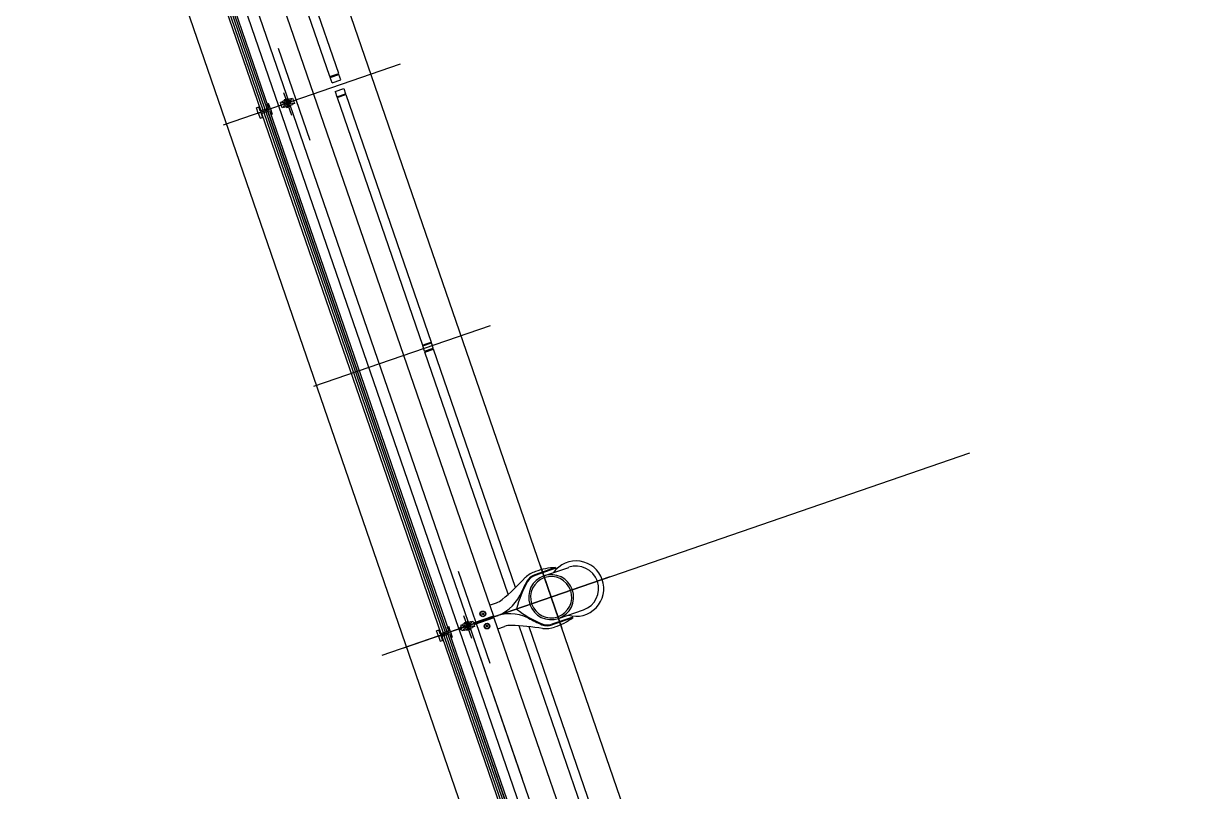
# Model space of a CAD drawing. Extents: x 809487 to 809680, y 818779 to 819225.
# Drawn here: x 809494.48 to 809500.81, y 819181.9 to 819186.07 of the extents above; entities that cross this region are included whole.
import ezdxf

# ---------------------------------------------------------------- set-up
doc = ezdxf.new("R2010")
doc.units = 0
for name, color, linetype in [('F-RC', 7, 'Continuous'), ('MAJ214__', 7, 'Continuous'), ('MAJ270__', 7, 'Continuous'), ('MAJ292__', 7, 'Continuous')]:
    doc.layers.add(name, color=color, linetype=linetype)

msp = doc.modelspace()

# ---------------------------------------------------------------- linework, layer by layer
at = {"layer": 'F-RC'}
for p, q in [((809496.1911, 819185.7953), (809495.7288, 819187.1379)), ((809496.1438, 819185.779), (809495.6815, 819187.1217)), ((809496.1438, 819185.779), (809496.1911, 819185.7953)), ((809496.1455, 819185.7743), (809496.1927, 819185.7906)), ((809496.1552, 819185.7459), (809496.1455, 819185.7743)), ((809496.1474, 819185.775), (809496.1457, 819185.7797)), ((809496.1552, 819185.7459), (809496.2025, 819185.7622)), ((809496.1908, 819185.7899), (809496.1892, 819185.7947)), ((809496.2025, 819185.7622), (809496.1927, 819185.7906)), ((809496.1715, 819185.6987), (809496.2188, 819185.7149)), ((809496.1715, 819185.6987), (809496.1813, 819185.6703)), ((809496.1813, 819185.6703), (809496.2286, 819185.6866)), ((809496.1829, 819185.6656), (809496.2302, 819185.6818)), ((809496.2188, 819185.7149), (809496.2286, 819185.6866)), ((809496.2267, 819185.6859), (809496.2283, 819185.6812)), ((809496.2302, 819185.6818), (809496.6925, 819184.3392)), ((809496.1829, 819185.6656), (809496.6452, 819184.3229)), ((809496.1832, 819185.6709), (809496.1848, 819185.6662)), ((809496.6452, 819184.3229), (809496.6649, 819184.3297)), ((809496.6468, 819184.3182), (809496.6941, 819184.3345)), ((809496.6566, 819184.2898), (809496.6468, 819184.3182)), ((809496.6487, 819184.3189), (809496.6471, 819184.3236)), ((809496.6566, 819184.2898), (809496.7039, 819184.3061)), ((809496.6582, 819184.2851), (809496.7055, 819184.3014)), ((809496.6601, 819184.2858), (809496.6585, 819184.2905)), ((809496.6649, 819184.3297), (809496.6925, 819184.3392)), ((809496.6922, 819184.3338), (809496.6906, 819184.3386)), ((809496.7039, 819184.3061), (809496.6941, 819184.3345)), ((809496.7036, 819184.3007), (809496.702, 819184.3055)), ((809497.1506, 819183.0086), (809496.7055, 819184.3014)), ((809497.1106, 819182.9712), (809496.6582, 819184.2851)), ((809497.6219, 819181.4864), (809497.1695, 819182.8003)), ((809497.6692, 819181.5027), (809497.2241, 819182.7954))]:
    msp.add_line(p, q, dxfattribs=at)
at = {"layer": 'MAJ214__'}
for p, q in [((809494.8083, 819188.4206), (809495.7801, 819185.5983)), ((809494.8196, 819188.4245), (809495.7914, 819185.6022)), ((809494.8291, 819188.4278), (809495.8009, 819185.6054)), ((809494.8298, 819188.428), (809495.8016, 819185.6057)), ((809494.8905, 819188.4516), (809496.8406, 819182.7879)), ((809495.8853, 819185.6424), (809495.8749, 819185.6388)), ((809495.8853, 819185.6424), (809495.8749, 819185.6388)), ((809495.8846, 819185.6105), (809495.8749, 819185.6388)), ((809495.8846, 819185.6105), (809495.8749, 819185.6388)), ((809495.8926, 819185.6198), (809495.9002, 819185.6224)), ((809495.8926, 819185.6198), (809495.9002, 819185.6224)), ((809495.9253, 819185.6496), (809495.8945, 819185.639)), ((809495.9253, 819185.6496), (809495.8945, 819185.639)), ((809495.8954, 819185.6514), (809495.9171, 819185.6589)), ((809495.8954, 819185.6514), (809495.9171, 819185.6589)), ((809495.896, 819185.6527), (809495.8954, 819185.6514)), ((809495.896, 819185.6527), (809495.8954, 819185.6514)), ((809495.8963, 819185.6486), (809495.8954, 819185.6514)), ((809495.8963, 819185.6486), (809495.8954, 819185.6514)), ((809495.9158, 819185.6595), (809495.896, 819185.6527)), ((809495.9158, 819185.6595), (809495.896, 819185.6527)), ((809495.8961, 819185.6131), (809495.9401, 819185.6282)), ((809495.8961, 819185.6131), (809495.9401, 819185.6282)), ((809495.8963, 819185.6486), (809495.9181, 819185.6561)), ((809495.8963, 819185.6486), (809495.9181, 819185.6561)), ((809495.8982, 819185.6492), (809495.8986, 819185.6483)), ((809495.8982, 819185.6492), (809495.8986, 819185.6483)), ((809495.931, 819185.633), (809495.9002, 819185.6224)), ((809495.931, 819185.633), (809495.9002, 819185.6224)), ((809495.9293, 819185.6235), (809495.9076, 819185.616)), ((809495.9293, 819185.6235), (809495.9076, 819185.616)), ((809495.9303, 819185.6206), (809495.9085, 819185.6131)), ((809495.9303, 819185.6206), (809495.9085, 819185.6131)), ((809495.9091, 819185.6176), (809495.9093, 819185.6171)), ((809495.9091, 819185.6176), (809495.9093, 819185.6171)), ((809495.9099, 819185.6168), (809495.9093, 819185.6171)), ((809495.9099, 819185.6168), (809495.9093, 819185.6171)), ((809495.9098, 819185.6125), (809495.9297, 819185.6194)), ((809495.9098, 819185.6125), (809495.9297, 819185.6194)), ((809495.9158, 819185.6595), (809495.9171, 819185.6589)), ((809495.9158, 819185.6595), (809495.9171, 819185.6589)), ((809495.9162, 819185.6554), (809495.9165, 819185.6545)), ((809495.9162, 819185.6554), (809495.9165, 819185.6545)), ((809495.9181, 819185.6561), (809495.9171, 819185.6589)), ((809495.9181, 819185.6561), (809495.9171, 819185.6589)), ((809495.9254, 819185.6496), (809495.933, 819185.6522)), ((809495.9254, 819185.6496), (809495.933, 819185.6522)), ((809495.927, 819185.6227), (809495.9273, 819185.6233)), ((809495.927, 819185.6227), (809495.9273, 819185.6233)), ((809495.9271, 819185.6238), (809495.9273, 819185.6233)), ((809495.9271, 819185.6238), (809495.9273, 819185.6233)), ((809495.9303, 819185.6206), (809495.9293, 819185.6235)), ((809495.9303, 819185.6206), (809495.9293, 819185.6235)), ((809495.9297, 819185.6194), (809495.9303, 819185.6206)), ((809495.9297, 819185.6194), (809495.9303, 819185.6206)), ((809495.9306, 819185.658), (809495.941, 819185.6616)), ((809495.9306, 819185.658), (809495.941, 819185.6616)), ((809495.9387, 819185.6357), (809495.9311, 819185.6331)), ((809495.9387, 819185.6357), (809495.9311, 819185.6331)), ((809495.9508, 819185.6332), (809495.9404, 819185.6297)), ((809495.9508, 819185.6332), (809495.9404, 819185.6297)), ((809495.941, 819185.6616), (809495.9508, 819185.6332)), ((809495.941, 819185.6616), (809495.9508, 819185.6332)), ((809495.785, 819185.5841), (809496.7568, 819182.7617)), ((809495.7963, 819185.588), (809496.7681, 819182.7656)), ((809495.8058, 819185.5912), (809496.7776, 819182.7689)), ((809495.8065, 819185.5915), (809496.7783, 819182.7691)), ((809495.895, 819185.614), (809495.8846, 819185.6105)), ((809495.895, 819185.614), (809495.8846, 819185.6105)), ((809495.9085, 819185.6131), (809495.9076, 819185.616)), ((809495.9085, 819185.6131), (809495.9076, 819185.616)), ((809495.9098, 819185.6125), (809495.9085, 819185.6131)), ((809495.9098, 819185.6125), (809495.9085, 819185.6131)), ((809497.0297, 819182.853), (809496.921, 819182.8156)), ((809497.0297, 819182.853), (809496.921, 819182.8156)), ((809497.033, 819182.8436), (809496.9242, 819182.8061)), ((809496.8406, 819182.7879), (809496.8548, 819182.7928)), ((809496.8406, 819182.7879), (809496.8548, 819182.7928)), ((809496.8439, 819182.7785), (809496.8581, 819182.7834)), ((809496.8439, 819182.7785), (809498.794, 819177.1148)), ((809496.862, 819182.8058), (809496.8516, 819182.8023)), ((809496.862, 819182.8058), (809496.8516, 819182.8023)), ((809496.8516, 819182.8023), (809496.8548, 819182.7928)), ((809496.8516, 819182.8023), (809496.8548, 819182.7928)), ((809496.8613, 819182.7739), (809496.8581, 819182.7834)), ((809496.8717, 819182.7775), (809496.8613, 819182.7739)), ((809496.8693, 819182.7833), (809496.8769, 819182.7859)), ((809496.902, 819182.813), (809496.8712, 819182.8024)), ((809496.902, 819182.813), (809496.8712, 819182.8024)), ((809496.8721, 819182.8149), (809496.8938, 819182.8224)), ((809496.8721, 819182.8149), (809496.8938, 819182.8224)), ((809496.8727, 819182.8161), (809496.8721, 819182.8149)), ((809496.8727, 819182.8161), (809496.8721, 819182.8149)), ((809496.873, 819182.812), (809496.8721, 819182.8149)), ((809496.873, 819182.812), (809496.8721, 819182.8149)), ((809496.8925, 819182.823), (809496.8727, 819182.8161)), ((809496.8925, 819182.823), (809496.8727, 819182.8161)), ((809496.8728, 819182.7765), (809496.9168, 819182.7917)), ((809496.873, 819182.812), (809496.8948, 819182.8195)), ((809496.873, 819182.812), (809496.8948, 819182.8195)), ((809496.8749, 819182.8127), (809496.8753, 819182.8117)), ((809496.8749, 819182.8127), (809496.8753, 819182.8117)), ((809496.9077, 819182.7965), (809496.8769, 819182.7859)), ((809496.906, 819182.7869), (809496.8843, 819182.7794)), ((809496.8852, 819182.7766), (809496.8843, 819182.7794)), ((809496.907, 819182.7841), (809496.8852, 819182.7766)), ((809496.8865, 819182.776), (809496.8852, 819182.7766)), ((809496.8858, 819182.781), (809496.886, 819182.7805)), ((809496.8866, 819182.7802), (809496.886, 819182.7805)), ((809496.8865, 819182.776), (809496.9064, 819182.7828)), ((809496.8925, 819182.823), (809496.8938, 819182.8224)), ((809496.8925, 819182.823), (809496.8938, 819182.8224)), ((809496.8929, 819182.8189), (809496.8932, 819182.8179)), ((809496.8929, 819182.8189), (809496.8932, 819182.8179)), ((809496.8948, 819182.8195), (809496.8938, 819182.8224)), ((809496.8948, 819182.8195), (809496.8938, 819182.8224)), ((809496.9021, 819182.8131), (809496.9097, 819182.8157)), ((809496.9021, 819182.8131), (809496.9097, 819182.8157)), ((809496.9037, 819182.7861), (809496.904, 819182.7867)), ((809496.9038, 819182.7872), (809496.904, 819182.7867)), ((809496.907, 819182.7841), (809496.906, 819182.7869)), ((809496.9064, 819182.7828), (809496.907, 819182.7841)), ((809496.9073, 819182.8215), (809496.9177, 819182.825)), ((809496.9073, 819182.8215), (809496.9177, 819182.825)), ((809496.9154, 819182.7991), (809496.9078, 819182.7965)), ((809496.9275, 819182.7967), (809496.9171, 819182.7931)), ((809496.9177, 819182.825), (809496.921, 819182.8156)), ((809496.9177, 819182.825), (809496.921, 819182.8156)), ((809496.9242, 819182.8061), (809496.9275, 819182.7967)), ((809496.7617, 819182.7475), (809497.7335, 819179.9251)), ((809496.773, 819182.7514), (809497.7448, 819179.9291)), ((809496.7825, 819182.7547), (809497.7543, 819179.9323)), ((809496.7832, 819182.7549), (809497.755, 819179.9326))]:
    msp.add_line(p, q, dxfattribs=at)
for points in [[(809495.9295, 819185.659), (809495.8855, 819185.6438)], [(809495.9295, 819185.659), (809495.8855, 819185.6438)], [(809497.3676, 819183.1165), (809497.2548, 819183.0776)], [(809497.3676, 819183.1165), (809497.2548, 819183.0776)], [(809497.4614, 819182.844), (809497.3486, 819182.8051)], [(809496.9062, 819182.8224), (809496.8622, 819182.8073)], [(809496.9062, 819182.8224), (809496.8622, 819182.8073)]]:
    msp.add_lwpolyline(points, dxfattribs=at)
for centre, radius in [((809495.9128, 819185.636), 0.006), ((809495.9128, 819185.636), 0.006), ((809496.9727, 819182.8651), 0.0155), ((809496.9727, 819182.8651), 0.0155), ((809496.9727, 819182.8651), 0.0135), ((809496.9727, 819182.8651), 0.0135), ((809496.9727, 819182.8651), 0.0042), ((809496.9727, 819182.8651), 0.0042), ((809496.9955, 819182.7989), 0.0155), ((809496.9955, 819182.7989), 0.0135), ((809496.9955, 819182.7989), 0.0042)]:
    msp.add_circle(centre, radius, dxfattribs=at)
for centre, radius, start, end in [((809495.9128, 819185.636), 0.0095, 145.18264, 252.81736), ((809495.9128, 819185.636), 0.0095, 145.18264, 252.81736), ((809495.9128, 819185.636), 0.0109, 101.1265, 116.87349), ((809495.9128, 819185.636), 0.0109, 101.1265, 116.87349), ((809495.9128, 819185.636), 0.0109, 281.1265, 296.87349), ((809495.9128, 819185.636), 0.0109, 281.1265, 296.87349), ((809495.9128, 819185.636), 0.0095, 326.69488, 71.30512), ((809495.9128, 819185.636), 0.0095, 326.69488, 71.30512), ((809497.7029, 819182.7585), 0.567, 149.96236, 158.10407), ((809497.7029, 819182.7585), 0.567, 149.96236, 158.10407), ((809497.2806, 819183.0027), 0.0792, 109, 149.96236), ((809497.2806, 819183.0027), 0.0792, 109, 149.96236), ((809496.9689, 819183.0704), 0.2307, 285.67731, 333.23123), ((809496.9689, 819183.0704), 0.2307, 285.67731, 333.23123), ((809497.1582, 819182.9775), 0.02, 326.67541, 338.10407), ((809497.1582, 819182.9775), 0.02, 326.67541, 338.10407), ((809497.1189, 819182.6349), 0.2307, 64.76877, 112.32268), ((809497.1189, 819182.6349), 0.2307, 105.67731, 112.32268), ((809496.9689, 819183.0704), 0.2307, 285.67731, 292.32268), ((809497.1189, 819182.6349), 0.2307, 105.67731, 112.32268), ((809497.2108, 819182.8246), 0.02, 59.89592, 71.32459), ((809497.5053, 819183.3325), 0.567, 239.89592, 248.03764), ((809496.8895, 819182.7995), 0.0095, 145.18264, 198.99991), ((809496.8895, 819182.7995), 0.0095, 145.18264, 198.99991), ((809496.8895, 819182.7995), 0.0095, 198.99991, 252.81736), ((809496.8895, 819182.7995), 0.006, 19.00013, 198.99986), ((809496.8895, 819182.7995), 0.006, 19.00013, 198.99986), ((809496.8895, 819182.7995), 0.006, 198.99986, 19.00013), ((809496.8895, 819182.7995), 0.0109, 101.1265, 116.87349), ((809496.8895, 819182.7995), 0.0109, 101.1265, 116.87349), ((809496.8895, 819182.7995), 0.0109, 281.1265, 296.87349), ((809496.8895, 819182.7995), 0.0095, 19.00008, 71.30512), ((809496.8895, 819182.7995), 0.0095, 19.00008, 71.30512), ((809496.8895, 819182.7995), 0.0095, 326.69488, 19.00008), ((809497.3228, 819182.8801), 0.0792, 248.03764, 289)]:
    msp.add_arc(centre, radius, start, end, dxfattribs=at)
for points, degree in [([(809495.8853, 819185.6431), (809495.8853, 819185.6432), (809495.8853, 819185.6432), (809495.8853, 819185.6433), (809495.8853, 819185.6434), (809495.8853, 819185.6434), (809495.8853, 819185.6435), (809495.8853, 819185.6435), (809495.8853, 819185.6436), (809495.8854, 819185.6436), (809495.8854, 819185.6437), (809495.8854, 819185.6437), (809495.8854, 819185.6437), (809495.8855, 819185.6438), (809495.8855, 819185.6438), (809495.8855, 819185.6438)], 3), ([(809495.8853, 819185.6431), (809495.8853, 819185.6432), (809495.8853, 819185.6432), (809495.8853, 819185.6433), (809495.8853, 819185.6434), (809495.8853, 819185.6434), (809495.8853, 819185.6435), (809495.8853, 819185.6435), (809495.8853, 819185.6436), (809495.8854, 819185.6436), (809495.8854, 819185.6437), (809495.8854, 819185.6437), (809495.8854, 819185.6437), (809495.8855, 819185.6438), (809495.8855, 819185.6438), (809495.8855, 819185.6438)], 3), ([(809495.8861, 819185.6369), (809495.886, 819185.6373), (809495.8859, 819185.6376), (809495.8857, 819185.6385), (809495.8856, 819185.639), (809495.8854, 819185.6401), (809495.8854, 819185.6407), (809495.8853, 819185.6419), (809495.8853, 819185.6425), (809495.8853, 819185.6431)], 3), ([(809495.8861, 819185.6369), (809495.886, 819185.6373), (809495.8859, 819185.6376), (809495.8857, 819185.6385), (809495.8856, 819185.639), (809495.8854, 819185.6401), (809495.8854, 819185.6407), (809495.8853, 819185.6419), (809495.8853, 819185.6425), (809495.8853, 819185.6431)], 3), ([(809495.8861, 819185.6369), (809495.8861, 819185.6369), (809495.8861, 819185.6369), (809495.8861, 819185.6368), (809495.8861, 819185.6368), (809495.8861, 819185.6368), (809495.8861, 819185.6368), (809495.8862, 819185.6367)], 3), ([(809495.8861, 819185.6369), (809495.8861, 819185.6369), (809495.8861, 819185.6369), (809495.8861, 819185.6368), (809495.8861, 819185.6368), (809495.8861, 819185.6368), (809495.8861, 819185.6368), (809495.8862, 819185.6367)], 3), ([(809495.8869, 819185.6364), (809495.8869, 819185.6364), (809495.8869, 819185.6364), (809495.8869, 819185.6363), (809495.8868, 819185.6363), (809495.8868, 819185.6363), (809495.8867, 819185.6363), (809495.8866, 819185.6363), (809495.8865, 819185.6364), (809495.8864, 819185.6364), (809495.8863, 819185.6365), (809495.8862, 819185.6366), (809495.8862, 819185.6367), (809495.8862, 819185.6367)], 3), ([(809495.8869, 819185.6364), (809495.8869, 819185.6364), (809495.8869, 819185.6364), (809495.8869, 819185.6363), (809495.8868, 819185.6363), (809495.8868, 819185.6363), (809495.8867, 819185.6363), (809495.8866, 819185.6363), (809495.8865, 819185.6364), (809495.8864, 819185.6364), (809495.8863, 819185.6365), (809495.8862, 819185.6366), (809495.8862, 819185.6367), (809495.8862, 819185.6367)], 3), ([(809495.8869, 819185.6364), (809495.8876, 819185.6366), (809495.8882, 819185.6368), (809495.8898, 819185.6374), (809495.8907, 819185.6377), (809495.8923, 819185.6382), (809495.8929, 819185.6384), (809495.8938, 819185.6387), (809495.8942, 819185.6389), (809495.8945, 819185.639)], 3), ([(809495.8869, 819185.6364), (809495.8878, 819185.6367), (809495.8887, 819185.637), (809495.8895, 819185.6373), (809495.8908, 819185.6377), (809495.8921, 819185.6381), (809495.8934, 819185.6386), (809495.8938, 819185.6387), (809495.8941, 819185.6388), (809495.8945, 819185.639)], 3), ([(809495.8869, 819185.6364), (809495.8876, 819185.6366), (809495.8882, 819185.6368), (809495.8898, 819185.6374), (809495.8907, 819185.6377), (809495.8923, 819185.6382), (809495.8929, 819185.6384), (809495.8938, 819185.6387), (809495.8942, 819185.6389), (809495.8945, 819185.639)], 3), ([(809495.8869, 819185.6364), (809495.8878, 819185.6367), (809495.8887, 819185.637), (809495.8895, 819185.6373), (809495.8908, 819185.6377), (809495.8921, 819185.6381), (809495.8934, 819185.6386), (809495.8938, 819185.6387), (809495.8941, 819185.6388), (809495.8945, 819185.639)], 3), ([(809495.8922, 819185.6191), (809495.8922, 819185.6191), (809495.8922, 819185.6191), (809495.8922, 819185.6192), (809495.8922, 819185.6193), (809495.8922, 819185.6195), (809495.8923, 819185.6195), (809495.8923, 819185.6196), (809495.8924, 819185.6197), (809495.8925, 819185.6198), (809495.8926, 819185.6198), (809495.8926, 819185.6198), (809495.8926, 819185.6198), (809495.8926, 819185.6198)], 3), ([(809495.8922, 819185.6191), (809495.8922, 819185.6191), (809495.8922, 819185.6191), (809495.8922, 819185.6192), (809495.8922, 819185.6193), (809495.8922, 819185.6195), (809495.8923, 819185.6195), (809495.8923, 819185.6196), (809495.8924, 819185.6197), (809495.8925, 819185.6198), (809495.8926, 819185.6198), (809495.8926, 819185.6198), (809495.8926, 819185.6198), (809495.8926, 819185.6198)], 3), ([(809495.8922, 819185.6191), (809495.8922, 819185.619), (809495.8923, 819185.619), (809495.8923, 819185.619), (809495.8923, 819185.619), (809495.8923, 819185.6189), (809495.8923, 819185.6189), (809495.8923, 819185.6189)], 3), ([(809495.8922, 819185.6191), (809495.8922, 819185.619), (809495.8923, 819185.619), (809495.8923, 819185.619), (809495.8923, 819185.619), (809495.8923, 819185.6189), (809495.8923, 819185.6189), (809495.8923, 819185.6189)], 3), ([(809495.8954, 819185.6135), (809495.8951, 819185.614), (809495.8947, 819185.6145), (809495.8941, 819185.6155), (809495.8938, 819185.6159), (809495.8932, 819185.6169), (809495.8929, 819185.6174), (809495.8926, 819185.6182), (809495.8924, 819185.6185), (809495.8923, 819185.6189)], 3), ([(809495.8954, 819185.6135), (809495.8951, 819185.614), (809495.8947, 819185.6145), (809495.8941, 819185.6155), (809495.8938, 819185.6159), (809495.8932, 819185.6169), (809495.8929, 819185.6174), (809495.8926, 819185.6182), (809495.8924, 819185.6185), (809495.8923, 819185.6189)], 3), ([(809495.8945, 819185.639), (809495.8945, 819185.639), (809495.8945, 819185.6389), (809495.8946, 819185.6388), (809495.8946, 819185.6386), (809495.8948, 819185.638), (809495.8948, 819185.6376), (809495.895, 819185.6364), (809495.8951, 819185.6354), (809495.8956, 819185.6331), (809495.8959, 819185.6319), (809495.8966, 819185.6296), (809495.8971, 819185.6285), (809495.8981, 819185.6264), (809495.8986, 819185.6255), (809495.8994, 819185.6242), (809495.8996, 819185.6237), (809495.9, 819185.623), (809495.9001, 819185.6228), (809495.9002, 819185.6226), (809495.9002, 819185.6225), (809495.9002, 819185.6224)], 3), ([(809495.8945, 819185.639), (809495.8945, 819185.639), (809495.8945, 819185.6389), (809495.8946, 819185.6388), (809495.8946, 819185.6386), (809495.8948, 819185.638), (809495.8948, 819185.6376), (809495.895, 819185.6364), (809495.8951, 819185.6354), (809495.8956, 819185.6331), (809495.8959, 819185.6319), (809495.8966, 819185.6296), (809495.8971, 819185.6285), (809495.8981, 819185.6264), (809495.8986, 819185.6255), (809495.8994, 819185.6242), (809495.8996, 819185.6237), (809495.9, 819185.623), (809495.9001, 819185.6228), (809495.9002, 819185.6226), (809495.9002, 819185.6225), (809495.9002, 819185.6224)], 3), ([(809495.9057, 819185.6426), (809495.9057, 819185.6425), (809495.9057, 819185.6425), (809495.9057, 819185.6424), (809495.9056, 819185.6424), (809495.9055, 819185.6421), (809495.9053, 819185.642), (809495.9051, 819185.6416), (809495.905, 819185.6414), (809495.9049, 819185.6412)], 3), ([(809495.9057, 819185.6426), (809495.9057, 819185.6425), (809495.9057, 819185.6425), (809495.9057, 819185.6424), (809495.9056, 819185.6424), (809495.9055, 819185.6421), (809495.9053, 819185.642), (809495.9051, 819185.6416), (809495.905, 819185.6414), (809495.9049, 819185.6412)], 3), ([(809495.9079, 819185.6458), (809495.9067, 819185.6441), (809495.9057, 819185.6426)], 2), ([(809495.9079, 819185.6458), (809495.9067, 819185.6441), (809495.9057, 819185.6426)], 2), ([(809495.9098, 819185.627), (809495.91, 819185.627), (809495.9102, 819185.6269), (809495.9106, 819185.6268), (809495.9108, 819185.6267), (809495.911, 819185.6266), (809495.9111, 819185.6266), (809495.9112, 819185.6265), (809495.9112, 819185.6265), (809495.9113, 819185.6265)], 3), ([(809495.9098, 819185.627), (809495.91, 819185.627), (809495.9102, 819185.6269), (809495.9106, 819185.6268), (809495.9108, 819185.6267), (809495.911, 819185.6266), (809495.9111, 819185.6266), (809495.9112, 819185.6265), (809495.9112, 819185.6265), (809495.9113, 819185.6265)], 3), ([(809495.9144, 819185.6455), (809495.9127, 819185.6461), (809495.9107, 819185.6468)], 2), ([(809495.9144, 819185.6455), (809495.9127, 819185.6461), (809495.9107, 819185.6468)], 2), ([(809495.9113, 819185.6265), (809495.913, 819185.6259), (809495.9149, 819185.6253)], 2), ([(809495.9113, 819185.6265), (809495.913, 819185.6259), (809495.9149, 819185.6253)], 2), ([(809495.9159, 819185.645), (809495.9157, 819185.6451), (809495.9155, 819185.6452), (809495.9151, 819185.6453), (809495.9149, 819185.6454), (809495.9146, 819185.6455), (809495.9145, 819185.6455), (809495.9144, 819185.6455), (809495.9144, 819185.6455), (809495.9144, 819185.6455)], 3), ([(809495.9159, 819185.645), (809495.9157, 819185.6451), (809495.9155, 819185.6452), (809495.9151, 819185.6453), (809495.9149, 819185.6454), (809495.9146, 819185.6455), (809495.9145, 819185.6455), (809495.9144, 819185.6455), (809495.9144, 819185.6455), (809495.9144, 819185.6455)], 3), ([(809495.9178, 819185.6263), (809495.9189, 819185.628), (809495.9199, 819185.6295)], 2), ([(809495.9178, 819185.6263), (809495.9189, 819185.628), (809495.9199, 819185.6295)], 2), ([(809495.9199, 819185.6295), (809495.9199, 819185.6295), (809495.9199, 819185.6295), (809495.92, 819185.6296), (809495.92, 819185.6297), (809495.9202, 819185.6299), (809495.9203, 819185.6301), (809495.9205, 819185.6305), (809495.9207, 819185.6306), (809495.9208, 819185.6308)], 3), ([(809495.9199, 819185.6295), (809495.9199, 819185.6295), (809495.9199, 819185.6295), (809495.92, 819185.6296), (809495.92, 819185.6297), (809495.9202, 819185.6299), (809495.9203, 819185.6301), (809495.9205, 819185.6305), (809495.9207, 819185.6306), (809495.9208, 819185.6308)], 3), ([(809495.9253, 819185.6496), (809495.9253, 819185.6496), (809495.9254, 819185.6496), (809495.9254, 819185.6496)], 2), ([(809495.9253, 819185.6496), (809495.9253, 819185.6496), (809495.9254, 819185.6496), (809495.9254, 819185.6496)], 2), ([(809495.9253, 819185.6496), (809495.9253, 819185.6496), (809495.9254, 819185.6496), (809495.9254, 819185.6496)], 2), ([(809495.9253, 819185.6496), (809495.9253, 819185.6496), (809495.9254, 819185.6496), (809495.9254, 819185.6496)], 2), ([(809495.9311, 819185.6331), (809495.9311, 819185.6331), (809495.9311, 819185.6331), (809495.9311, 819185.6333), (809495.931, 819185.6335), (809495.9309, 819185.634), (809495.9308, 819185.6344), (809495.9306, 819185.6357), (809495.9305, 819185.6367), (809495.9301, 819185.639), (809495.9298, 819185.6402), (809495.929, 819185.6425), (809495.9286, 819185.6436), (809495.9276, 819185.6457), (809495.927, 819185.6466), (809495.9263, 819185.6479), (809495.926, 819185.6484), (809495.9257, 819185.649), (809495.9256, 819185.6493), (809495.9255, 819185.6495), (809495.9255, 819185.6496), (809495.9254, 819185.6496)], 3), ([(809495.9311, 819185.6331), (809495.9311, 819185.6331), (809495.9311, 819185.6331), (809495.9311, 819185.6333), (809495.931, 819185.6335), (809495.9309, 819185.634), (809495.9308, 819185.6344), (809495.9306, 819185.6357), (809495.9305, 819185.6367), (809495.9301, 819185.639), (809495.9298, 819185.6402), (809495.929, 819185.6425), (809495.9286, 819185.6436), (809495.9276, 819185.6457), (809495.927, 819185.6466), (809495.9263, 819185.6479), (809495.926, 819185.6484), (809495.9257, 819185.649), (809495.9256, 819185.6493), (809495.9255, 819185.6495), (809495.9255, 819185.6496), (809495.9254, 819185.6496)], 3), ([(809495.9295, 819185.659), (809495.9296, 819185.659), (809495.9296, 819185.659), (809495.9297, 819185.659), (809495.9297, 819185.659), (809495.9298, 819185.6589), (809495.9298, 819185.6589), (809495.9299, 819185.6589), (809495.9299, 819185.6589), (809495.93, 819185.6588), (809495.93, 819185.6588), (809495.93, 819185.6587), (809495.9301, 819185.6587), (809495.9301, 819185.6586), (809495.9302, 819185.6586), (809495.9302, 819185.6586)], 3), ([(809495.9295, 819185.659), (809495.9296, 819185.659), (809495.9296, 819185.659), (809495.9297, 819185.659), (809495.9297, 819185.659), (809495.9298, 819185.6589), (809495.9298, 819185.6589), (809495.9299, 819185.6589), (809495.9299, 819185.6589), (809495.93, 819185.6588), (809495.93, 819185.6588), (809495.93, 819185.6587), (809495.9301, 819185.6587), (809495.9301, 819185.6586), (809495.9302, 819185.6586), (809495.9302, 819185.6586)], 3), ([(809495.9302, 819185.6586), (809495.9306, 819185.6581), (809495.9309, 819185.6576), (809495.9316, 819185.6566), (809495.9319, 819185.6561), (809495.9325, 819185.6551), (809495.9327, 819185.6546), (809495.9331, 819185.6538), (809495.9332, 819185.6535), (809495.9333, 819185.6532)], 3), ([(809495.9302, 819185.6586), (809495.9306, 819185.6581), (809495.9309, 819185.6576), (809495.9316, 819185.6566), (809495.9319, 819185.6561), (809495.9325, 819185.6551), (809495.9327, 819185.6546), (809495.9331, 819185.6538), (809495.9332, 819185.6535), (809495.9333, 819185.6532)], 3), ([(809495.9311, 819185.6331), (809495.9311, 819185.6331), (809495.931, 819185.633), (809495.931, 819185.633)], 2), ([(809495.9311, 819185.6331), (809495.9311, 819185.6331), (809495.931, 819185.633), (809495.931, 819185.633)], 2), ([(809495.9334, 819185.653), (809495.9334, 819185.653), (809495.9334, 819185.6529), (809495.9334, 819185.6528), (809495.9334, 819185.6528), (809495.9334, 819185.6526), (809495.9334, 819185.6525), (809495.9333, 819185.6524), (809495.9333, 819185.6524), (809495.9332, 819185.6523), (809495.9331, 819185.6523), (809495.933, 819185.6522), (809495.933, 819185.6522), (809495.933, 819185.6522)], 3), ([(809495.9334, 819185.653), (809495.9334, 819185.653), (809495.9334, 819185.6529), (809495.9334, 819185.6528), (809495.9334, 819185.6528), (809495.9334, 819185.6526), (809495.9334, 819185.6525), (809495.9333, 819185.6524), (809495.9333, 819185.6524), (809495.9332, 819185.6523), (809495.9331, 819185.6523), (809495.933, 819185.6522), (809495.933, 819185.6522), (809495.933, 819185.6522)], 3), ([(809495.9334, 819185.653), (809495.9334, 819185.653), (809495.9334, 819185.653), (809495.9334, 819185.6531), (809495.9334, 819185.6531), (809495.9334, 819185.6531), (809495.9333, 819185.6532), (809495.9333, 819185.6532)], 3), ([(809495.9334, 819185.653), (809495.9334, 819185.653), (809495.9334, 819185.653), (809495.9334, 819185.6531), (809495.9334, 819185.6531), (809495.9334, 819185.6531), (809495.9333, 819185.6532), (809495.9333, 819185.6532)], 3), ([(809495.9387, 819185.6357), (809495.9387, 819185.6357), (809495.9387, 819185.6357), (809495.9388, 819185.6357), (809495.9388, 819185.6357), (809495.9389, 819185.6357), (809495.9389, 819185.6357), (809495.9391, 819185.6357), (809495.9391, 819185.6357), (809495.9393, 819185.6356), (809495.9393, 819185.6356), (809495.9394, 819185.6355), (809495.9395, 819185.6354), (809495.9395, 819185.6353)], 3), ([(809495.9387, 819185.6357), (809495.9387, 819185.6357), (809495.9387, 819185.6357), (809495.9388, 819185.6357), (809495.9388, 819185.6357), (809495.9389, 819185.6357), (809495.9389, 819185.6357), (809495.9391, 819185.6357), (809495.9391, 819185.6357), (809495.9393, 819185.6356), (809495.9393, 819185.6356), (809495.9394, 819185.6355), (809495.9395, 819185.6354), (809495.9395, 819185.6353)], 3), ([(809495.9396, 819185.6351), (809495.9396, 819185.6352), (809495.9395, 819185.6352), (809495.9395, 819185.6352), (809495.9395, 819185.6353), (809495.9395, 819185.6353), (809495.9395, 819185.6353), (809495.9395, 819185.6353)], 3), ([(809495.9396, 819185.6351), (809495.9396, 819185.6352), (809495.9395, 819185.6352), (809495.9395, 819185.6352), (809495.9395, 819185.6353), (809495.9395, 819185.6353), (809495.9395, 819185.6353), (809495.9395, 819185.6353)], 3), ([(809495.9396, 819185.6351), (809495.9397, 819185.6348), (809495.9397, 819185.6345), (809495.9399, 819185.6336), (809495.9401, 819185.6331), (809495.9402, 819185.6319), (809495.9403, 819185.6314), (809495.9404, 819185.6302), (809495.9404, 819185.6296), (809495.9404, 819185.629)], 3), ([(809495.9396, 819185.6351), (809495.9397, 819185.6348), (809495.9397, 819185.6345), (809495.9399, 819185.6336), (809495.9401, 819185.6331), (809495.9402, 819185.6319), (809495.9403, 819185.6314), (809495.9404, 819185.6302), (809495.9404, 819185.6296), (809495.9404, 819185.629)], 3), ([(809495.9404, 819185.629), (809495.9404, 819185.6289), (809495.9404, 819185.6288), (809495.9404, 819185.6287), (809495.9404, 819185.6287), (809495.9403, 819185.6286), (809495.9403, 819185.6286), (809495.9403, 819185.6285), (809495.9403, 819185.6285), (809495.9403, 819185.6284), (809495.9403, 819185.6284), (809495.9402, 819185.6283), (809495.9402, 819185.6283), (809495.9402, 819185.6283), (809495.9401, 819185.6282), (809495.9401, 819185.6282)], 3), ([(809495.9404, 819185.629), (809495.9404, 819185.6289), (809495.9404, 819185.6288), (809495.9404, 819185.6287), (809495.9404, 819185.6287), (809495.9403, 819185.6286), (809495.9403, 819185.6286), (809495.9403, 819185.6285), (809495.9403, 819185.6285), (809495.9403, 819185.6284), (809495.9403, 819185.6284), (809495.9402, 819185.6283), (809495.9402, 819185.6283), (809495.9402, 819185.6283), (809495.9401, 819185.6282), (809495.9401, 819185.6282)], 3), ([(809495.8961, 819185.6131), (809495.8961, 819185.6131), (809495.8961, 819185.6131), (809495.896, 819185.6131), (809495.8959, 819185.6131), (809495.8959, 819185.6131), (809495.8958, 819185.6132), (809495.8958, 819185.6132), (809495.8957, 819185.6132), (809495.8957, 819185.6132), (809495.8957, 819185.6133), (809495.8956, 819185.6133), (809495.8956, 819185.6134), (809495.8955, 819185.6134), (809495.8955, 819185.6135), (809495.8954, 819185.6135)], 3), ([(809495.8961, 819185.6131), (809495.8961, 819185.6131), (809495.8961, 819185.6131), (809495.896, 819185.6131), (809495.8959, 819185.6131), (809495.8959, 819185.6131), (809495.8958, 819185.6132), (809495.8958, 819185.6132), (809495.8957, 819185.6132), (809495.8957, 819185.6132), (809495.8957, 819185.6133), (809495.8956, 819185.6133), (809495.8956, 819185.6134), (809495.8955, 819185.6134), (809495.8955, 819185.6135), (809495.8954, 819185.6135)], 3), ([(809496.862, 819182.8065), (809496.862, 819182.8066), (809496.862, 819182.8067), (809496.862, 819182.8068), (809496.862, 819182.8068), (809496.862, 819182.8069), (809496.862, 819182.8069), (809496.862, 819182.807), (809496.862, 819182.807), (809496.8621, 819182.8071), (809496.8621, 819182.8071), (809496.8621, 819182.8072), (809496.8621, 819182.8072), (809496.8622, 819182.8072), (809496.8622, 819182.8073), (809496.8622, 819182.8073)], 3), ([(809496.862, 819182.8065), (809496.862, 819182.8066), (809496.862, 819182.8067), (809496.862, 819182.8068), (809496.862, 819182.8068), (809496.862, 819182.8069), (809496.862, 819182.8069), (809496.862, 819182.807), (809496.862, 819182.807), (809496.8621, 819182.8071), (809496.8621, 819182.8071), (809496.8621, 819182.8072), (809496.8621, 819182.8072), (809496.8622, 819182.8072), (809496.8622, 819182.8073), (809496.8622, 819182.8073)], 3), ([(809496.8628, 819182.8004), (809496.8627, 819182.8007), (809496.8626, 819182.801), (809496.8624, 819182.8019), (809496.8623, 819182.8024), (809496.8621, 819182.8036), (809496.8621, 819182.8041), (809496.862, 819182.8053), (809496.862, 819182.8059), (809496.862, 819182.8065)], 3), ([(809496.8628, 819182.8004), (809496.8627, 819182.8007), (809496.8626, 819182.801), (809496.8624, 819182.8019), (809496.8623, 819182.8024), (809496.8621, 819182.8036), (809496.8621, 819182.8041), (809496.862, 819182.8053), (809496.862, 819182.8059), (809496.862, 819182.8065)], 3), ([(809496.8628, 819182.8004), (809496.8628, 819182.8004), (809496.8628, 819182.8003), (809496.8628, 819182.8003), (809496.8628, 819182.8002), (809496.8628, 819182.8002), (809496.8629, 819182.8002), (809496.8629, 819182.8002)], 3), ([(809496.8628, 819182.8004), (809496.8628, 819182.8004), (809496.8628, 819182.8003), (809496.8628, 819182.8003), (809496.8628, 819182.8002), (809496.8628, 819182.8002), (809496.8629, 819182.8002), (809496.8629, 819182.8002)], 3), ([(809496.8636, 819182.7998), (809496.8636, 819182.7998), (809496.8636, 819182.7998), (809496.8636, 819182.7998), (809496.8635, 819182.7998), (809496.8635, 819182.7998), (809496.8634, 819182.7998), (809496.8633, 819182.7998), (809496.8632, 819182.7998), (809496.8631, 819182.7999), (809496.863, 819182.7999), (809496.8629, 819182.8), (809496.8629, 819182.8001), (809496.8629, 819182.8002)], 3), ([(809496.8636, 819182.7998), (809496.8636, 819182.7998), (809496.8636, 819182.7998), (809496.8636, 819182.7998), (809496.8635, 819182.7998), (809496.8635, 819182.7998), (809496.8634, 819182.7998), (809496.8633, 819182.7998), (809496.8632, 819182.7998), (809496.8631, 819182.7999), (809496.863, 819182.7999), (809496.8629, 819182.8), (809496.8629, 819182.8001), (809496.8629, 819182.8002)], 3), ([(809496.8636, 819182.7998), (809496.8643, 819182.8), (809496.8649, 819182.8003), (809496.8665, 819182.8008), (809496.8674, 819182.8011), (809496.869, 819182.8017), (809496.8696, 819182.8019), (809496.8705, 819182.8022), (809496.8709, 819182.8023), (809496.8712, 819182.8024)], 3), ([(809496.8636, 819182.7998), (809496.8645, 819182.8001), (809496.8654, 819182.8004), (809496.8663, 819182.8007), (809496.8675, 819182.8011), (809496.8688, 819182.8016), (809496.8701, 819182.802), (809496.8705, 819182.8022), (809496.8708, 819182.8023), (809496.8712, 819182.8024)], 3), ([(809496.8636, 819182.7998), (809496.8643, 819182.8), (809496.8649, 819182.8003), (809496.8665, 819182.8008), (809496.8674, 819182.8011), (809496.869, 819182.8017), (809496.8696, 819182.8019), (809496.8705, 819182.8022), (809496.8709, 819182.8023), (809496.8712, 819182.8024)], 3), ([(809496.8636, 819182.7998), (809496.8645, 819182.8001), (809496.8654, 819182.8004), (809496.8663, 819182.8007), (809496.8675, 819182.8011), (809496.8688, 819182.8016), (809496.8701, 819182.802), (809496.8705, 819182.8022), (809496.8708, 819182.8023), (809496.8712, 819182.8024)], 3), ([(809496.8689, 819182.7825), (809496.8689, 819182.7825), (809496.8689, 819182.7826), (809496.8689, 819182.7827), (809496.8689, 819182.7827), (809496.8689, 819182.7829), (809496.869, 819182.783), (809496.8691, 819182.7831), (809496.8691, 819182.7831), (809496.8692, 819182.7832), (809496.8693, 819182.7832), (809496.8693, 819182.7833), (809496.8693, 819182.7833), (809496.8693, 819182.7833)], 3), ([(809496.8689, 819182.7825), (809496.869, 819182.7825), (809496.869, 819182.7825), (809496.869, 819182.7824), (809496.869, 819182.7824), (809496.869, 819182.7824), (809496.869, 819182.7823), (809496.869, 819182.7823)], 3), ([(809496.8722, 819182.7769), (809496.8718, 819182.7774), (809496.8714, 819182.7779), (809496.8708, 819182.7789), (809496.8705, 819182.7794), (809496.8699, 819182.7804), (809496.8697, 819182.7809), (809496.8693, 819182.7817), (809496.8691, 819182.782), (809496.869, 819182.7823)], 3), ([(809496.8712, 819182.8024), (809496.8712, 819182.8024), (809496.8712, 819182.8024), (809496.8713, 819182.8022), (809496.8713, 819182.802), (809496.8715, 819182.8015), (809496.8715, 819182.8011), (809496.8717, 819182.7998), (809496.8718, 819182.7988), (809496.8723, 819182.7965), (809496.8726, 819182.7954), (809496.873, 819182.7941), (809496.8731, 819182.7939), (809496.8731, 819182.7938)], 3), ([(809496.8712, 819182.8024), (809496.8712, 819182.8024), (809496.8712, 819182.8024), (809496.8713, 819182.8022), (809496.8713, 819182.802), (809496.8715, 819182.8015), (809496.8715, 819182.8011), (809496.8717, 819182.7998), (809496.8718, 819182.7988), (809496.8723, 819182.7965), (809496.8726, 819182.7954), (809496.873, 819182.7941), (809496.8731, 819182.7939), (809496.8731, 819182.7938)], 3), ([(809496.8728, 819182.7765), (809496.8728, 819182.7765), (809496.8728, 819182.7765), (809496.8727, 819182.7765), (809496.8726, 819182.7765), (809496.8726, 819182.7766), (809496.8725, 819182.7766), (809496.8725, 819182.7766), (809496.8725, 819182.7767), (809496.8724, 819182.7767), (809496.8724, 819182.7767), (809496.8723, 819182.7768), (809496.8723, 819182.7768), (809496.8722, 819182.7769), (809496.8722, 819182.7769), (809496.8722, 819182.7769)], 3), ([(809496.8731, 819182.7938), (809496.8734, 819182.7928), (809496.8739, 819182.7918), (809496.8748, 819182.7898), (809496.8753, 819182.7889), (809496.8761, 819182.7876), (809496.8763, 819182.7871), (809496.8767, 819182.7865), (809496.8768, 819182.7862), (809496.8769, 819182.786), (809496.8769, 819182.7859), (809496.8769, 819182.7859)], 3), ([(809496.8824, 819182.806), (809496.8824, 819182.806), (809496.8824, 819182.806), (809496.8824, 819182.8059), (809496.8823, 819182.8058), (809496.8822, 819182.8056), (809496.8821, 819182.8054), (809496.8818, 819182.805), (809496.8817, 819182.8049), (809496.8816, 819182.8047)], 3), ([(809496.8824, 819182.806), (809496.8824, 819182.806), (809496.8824, 819182.806), (809496.8824, 819182.8059), (809496.8823, 819182.8058), (809496.8822, 819182.8056), (809496.8821, 819182.8054), (809496.8818, 819182.805), (809496.8817, 819182.8049), (809496.8816, 819182.8047)], 3), ([(809496.8846, 819182.8092), (809496.8834, 819182.8075), (809496.8824, 819182.806)], 2), ([(809496.8846, 819182.8092), (809496.8834, 819182.8075), (809496.8824, 819182.806)], 2), ([(809496.8865, 819182.7905), (809496.8867, 819182.7904), (809496.8869, 819182.7903), (809496.8873, 819182.7902), (809496.8875, 819182.7901), (809496.8877, 819182.7901), (809496.8878, 819182.79), (809496.8879, 819182.79), (809496.8879, 819182.79), (809496.888, 819182.79)], 3), ([(809496.8911, 819182.809), (809496.8894, 819182.8096), (809496.8874, 819182.8102)], 2), ([(809496.8911, 819182.809), (809496.8894, 819182.8096), (809496.8874, 819182.8102)], 2), ([(809496.888, 819182.79), (809496.8897, 819182.7894), (809496.8916, 819182.7887)], 2), ([(809496.8926, 819182.8085), (809496.8924, 819182.8085), (809496.8922, 819182.8086), (809496.8918, 819182.8087), (809496.8916, 819182.8088), (809496.8913, 819182.8089), (809496.8912, 819182.8089), (809496.8911, 819182.809), (809496.8911, 819182.809), (809496.8911, 819182.809)], 3), ([(809496.8926, 819182.8085), (809496.8924, 819182.8085), (809496.8922, 819182.8086), (809496.8918, 819182.8087), (809496.8916, 819182.8088), (809496.8913, 819182.8089), (809496.8912, 819182.8089), (809496.8911, 819182.809), (809496.8911, 819182.809), (809496.8911, 819182.809)], 3), ([(809496.8945, 819182.7897), (809496.8956, 819182.7914), (809496.8966, 819182.793)], 2), ([(809496.8966, 819182.793), (809496.8966, 819182.793), (809496.8966, 819182.793), (809496.8967, 819182.7931), (809496.8967, 819182.7932), (809496.8969, 819182.7934), (809496.897, 819182.7936), (809496.8972, 819182.7939), (809496.8974, 819182.7941), (809496.8975, 819182.7943)], 3), ([(809496.902, 819182.813), (809496.902, 819182.813), (809496.9021, 819182.8131), (809496.9021, 819182.8131)], 2), ([(809496.902, 819182.813), (809496.902, 819182.813), (809496.9021, 819182.8131), (809496.9021, 819182.8131)], 2), ([(809496.902, 819182.813), (809496.902, 819182.813), (809496.9021, 819182.8131), (809496.9021, 819182.8131)], 2), ([(809496.902, 819182.813), (809496.902, 819182.813), (809496.9021, 819182.8131), (809496.9021, 819182.8131)], 2), ([(809496.906, 819182.8051), (809496.9056, 819182.8061), (809496.9052, 819182.8071), (809496.9043, 819182.8091), (809496.9037, 819182.81), (809496.903, 819182.8113), (809496.9027, 819182.8118), (809496.9024, 819182.8125), (809496.9023, 819182.8127), (809496.9022, 819182.813), (809496.9022, 819182.813), (809496.9021, 819182.8131)], 3), ([(809496.906, 819182.8051), (809496.9056, 819182.8061), (809496.9052, 819182.8071), (809496.9043, 819182.8091), (809496.9037, 819182.81), (809496.903, 819182.8113), (809496.9027, 819182.8118), (809496.9024, 819182.8125), (809496.9023, 819182.8127), (809496.9022, 819182.813), (809496.9022, 819182.813), (809496.9021, 819182.8131)], 3), ([(809496.9078, 819182.7965), (809496.9078, 819182.7965), (809496.9078, 819182.7966), (809496.9078, 819182.7967), (809496.9077, 819182.7969), (809496.9076, 819182.7975), (809496.9075, 819182.7979), (809496.9073, 819182.7991), (809496.9072, 819182.8001), (809496.9068, 819182.8024), (809496.9065, 819182.8036), (809496.906, 819182.8049), (809496.906, 819182.805), (809496.906, 819182.8051)], 3), ([(809496.9069, 819182.822), (809496.9073, 819182.8215), (809496.9076, 819182.821), (809496.9083, 819182.8201), (809496.9086, 819182.8196), (809496.9092, 819182.8186), (809496.9094, 819182.8181), (809496.9098, 819182.8173), (809496.9099, 819182.817), (809496.91, 819182.8166)], 3), ([(809496.9069, 819182.822), (809496.9073, 819182.8215), (809496.9076, 819182.821), (809496.9083, 819182.8201), (809496.9086, 819182.8196), (809496.9092, 819182.8186), (809496.9094, 819182.8181), (809496.9098, 819182.8173), (809496.9099, 819182.817), (809496.91, 819182.8166)], 3), ([(809496.9078, 819182.7965), (809496.9078, 819182.7965), (809496.9077, 819182.7965), (809496.9077, 819182.7965)], 2), ([(809496.9101, 819182.8165), (809496.9101, 819182.8164), (809496.9101, 819182.8164), (809496.9102, 819182.8163), (809496.9101, 819182.8162), (809496.9101, 819182.8161), (809496.9101, 819182.816), (809496.91, 819182.8159), (809496.91, 819182.8158), (809496.9099, 819182.8157), (809496.9098, 819182.8157), (809496.9097, 819182.8157), (809496.9097, 819182.8157), (809496.9097, 819182.8157)], 3), ([(809496.9101, 819182.8165), (809496.9101, 819182.8164), (809496.9101, 819182.8164), (809496.9102, 819182.8163), (809496.9101, 819182.8162), (809496.9101, 819182.8161), (809496.9101, 819182.816), (809496.91, 819182.8159), (809496.91, 819182.8158), (809496.9099, 819182.8157), (809496.9098, 819182.8157), (809496.9097, 819182.8157), (809496.9097, 819182.8157), (809496.9097, 819182.8157)], 3), ([(809496.9101, 819182.8165), (809496.9101, 819182.8165), (809496.9101, 819182.8165), (809496.9101, 819182.8165), (809496.9101, 819182.8165), (809496.9101, 819182.8166), (809496.9101, 819182.8166), (809496.91, 819182.8166)], 3), ([(809496.9101, 819182.8165), (809496.9101, 819182.8165), (809496.9101, 819182.8165), (809496.9101, 819182.8165), (809496.9101, 819182.8165), (809496.9101, 819182.8166), (809496.9101, 819182.8166), (809496.91, 819182.8166)], 3), ([(809496.9154, 819182.7991), (809496.9154, 819182.7991), (809496.9154, 819182.7991), (809496.9155, 819182.7992), (809496.9155, 819182.7992), (809496.9156, 819182.7992), (809496.9156, 819182.7992), (809496.9158, 819182.7992), (809496.9158, 819182.7991), (809496.916, 819182.7991), (809496.916, 819182.799), (809496.9161, 819182.7989), (809496.9162, 819182.7988), (809496.9162, 819182.7988)], 3), ([(809496.9163, 819182.7986), (809496.9163, 819182.7986), (809496.9163, 819182.7986), (809496.9162, 819182.7987), (809496.9162, 819182.7987), (809496.9162, 819182.7987), (809496.9162, 819182.7988), (809496.9162, 819182.7988)], 3), ([(809496.9163, 819182.7986), (809496.9164, 819182.7982), (809496.9165, 819182.7979), (809496.9167, 819182.797), (809496.9168, 819182.7965), (809496.9169, 819182.7954), (809496.917, 819182.7948), (809496.9171, 819182.7936), (809496.9171, 819182.793), (809496.9171, 819182.7924)], 3), ([(809496.9171, 819182.7924), (809496.9171, 819182.7924), (809496.9171, 819182.7923), (809496.9171, 819182.7922), (809496.9171, 819182.7921), (809496.9171, 819182.7921), (809496.917, 819182.792), (809496.917, 819182.792), (809496.917, 819182.7919), (809496.917, 819182.7919), (809496.917, 819182.7919), (809496.9169, 819182.7918), (809496.9169, 819182.7918), (809496.9169, 819182.7917), (809496.9168, 819182.7917), (809496.9168, 819182.7917)], 3)]:
    msp.add_open_spline(points, degree=degree, dxfattribs=at)
at = {"layer": 'MAJ270__'}
for p, q in [((809488.3879, 819207.5206), (809497.1852, 819181.9713)), ((809497.3433, 819182.9557), (809495.3899, 819188.6288)), ((809497.3433, 819182.9557), (809495.3899, 819188.6288)), ((809495.8632, 819185.9337), (809496.0349, 819185.4351)), ((809495.8632, 819185.9337), (809496.0349, 819185.4351)), ((809496.5236, 819185.8463), (809495.5654, 819185.5164)), ((809496.5236, 819185.8463), (809495.5654, 819185.5164)), ((809495.9365, 819185.5674), (809495.8937, 819185.6916)), ((809495.9365, 819185.5674), (809495.8937, 819185.6916)), ((809497.012, 819184.4281), (809496.0538, 819184.0981)), ((809499.6122, 819183.737), (809496.5421, 819182.6799)), ((809499.6122, 819183.737), (809496.5421, 819182.6799)), ((809499.6122, 819183.737), (809496.5421, 819182.6799)), ((809499.6122, 819183.737), (809496.5421, 819182.6799)), ((809496.8399, 819183.0971), (809497.0116, 819182.5985)), ((809496.8399, 819183.0971), (809497.0116, 819182.5985)), ((809496.8399, 819183.0971), (809497.0116, 819182.5985)), ((809497.2838, 819183.1287), (809497.4012, 819182.7878)), ((809497.2838, 819183.1287), (809497.4012, 819182.7878)), ((809497.4029, 819182.7828), (809497.2855, 819183.1237)), ((809497.6619, 819183.0654), (809496.4244, 819182.6393)), ((809499.2967, 819177.2826), (809497.3433, 819182.9557)), ((809496.9132, 819182.7308), (809496.8704, 819182.8551)), ((809496.9132, 819182.7308), (809496.8704, 819182.8551)), ((809496.9132, 819182.7308), (809496.8704, 819182.8551)), ((809496.9006, 819182.798), (809500.8058, 819171.4565)), ((809496.7501, 819182.7435), (809496.7452, 819182.7577)), ((809496.7501, 819182.7435), (809496.7452, 819182.7577)), ((809496.7501, 819182.7435), (809496.7452, 819182.7577))]:
    msp.add_line(p, q, dxfattribs=at)
msp.add_circle((809496.7477, 819182.7506), 0.003, dxfattribs=at)
msp.add_circle((809496.7477, 819182.7506), 0.003, dxfattribs=at)
msp.add_circle((809496.7477, 819182.7506), 0.003, dxfattribs=at)
at = {"layer": 'MAJ292__'}
for p, q in [((809495.0796, 819188.5167), (809497.0297, 819182.853)), ((809495.0796, 819188.5167), (809497.0297, 819182.853)), ((809494.7967, 819188.4166), (809495.7685, 819185.5943)), ((809494.8392, 819188.4313), (809495.8111, 819185.6089)), ((809494.6051, 819188.3586), (809498.512, 819177.0124)), ((809495.8037, 819185.6302), (809495.8111, 819185.6327)), ((809495.8111, 819185.6089), (809495.8037, 819185.6302)), ((809495.8208, 819185.6044), (809495.8111, 819185.6327)), ((809495.7455, 819185.6102), (809495.7578, 819185.6144)), ((809495.7553, 819185.5818), (809495.7455, 819185.6102)), ((809495.7553, 819185.5818), (809495.8208, 819185.6044)), ((809495.7553, 819185.5818), (809495.8208, 819185.6044)), ((809495.7553, 819185.5818), (809495.7651, 819185.5534)), ((809495.7652, 819185.5931), (809495.7578, 819185.6144)), ((809495.7651, 819185.5534), (809495.7774, 819185.5577)), ((809495.7652, 819185.5931), (809495.8111, 819185.6089)), ((809495.77, 819185.5789), (809495.7774, 819185.5577)), ((809495.7701, 819185.5789), (809495.8159, 819185.5947)), ((809495.7734, 819185.5801), (809496.7451, 819182.758)), ((809495.8159, 819185.5947), (809496.7878, 819182.7724)), ((809495.8159, 819185.5947), (809495.8233, 819185.5735)), ((809495.8208, 819185.6044), (809495.8306, 819185.576)), ((809495.8233, 819185.5735), (809495.8306, 819185.576)), ((809497.3036, 819183.0711), (809497.4388, 819183.1176)), ((809497.3036, 819183.0711), (809497.4388, 819183.1176)), ((809497.033, 819182.8436), (809498.9831, 819177.1799)), ((809497.383, 819182.8404), (809497.5183, 819182.8869)), ((809496.7223, 819182.7736), (809496.7345, 819182.7778)), ((809496.732, 819182.7452), (809496.7223, 819182.7736)), ((809496.7419, 819182.7566), (809496.7345, 819182.7778)), ((809496.7419, 819182.7566), (809496.7878, 819182.7724)), ((809496.7804, 819182.7936), (809496.7878, 819182.7962)), ((809496.7878, 819182.7724), (809496.7804, 819182.7936)), ((809496.7975, 819182.7678), (809496.7878, 819182.7962)), ((809496.732, 819182.7452), (809496.7975, 819182.7678)), ((809496.732, 819182.7452), (809496.7975, 819182.7678)), ((809496.732, 819182.7452), (809496.7418, 819182.7169)), ((809496.7418, 819182.7169), (809496.7541, 819182.7211)), ((809496.7468, 819182.7424), (809496.7926, 819182.7582)), ((809496.7468, 819182.7424), (809496.7541, 819182.7211)), ((809496.7501, 819182.7435), (809497.7219, 819179.9212)), ((809496.7926, 819182.7582), (809497.7645, 819179.9358)), ((809496.7926, 819182.7582), (809496.8, 819182.7369)), ((809496.7975, 819182.7678), (809496.8073, 819182.7394)), ((809496.8, 819182.7369), (809496.8073, 819182.7394))]:
    msp.add_line(p, q, dxfattribs=at)
for points in [[(809497.3676, 819183.1165), (809497.369, 819183.1125), (809497.2561, 819183.0736)], [(809497.3676, 819183.1165), (809497.369, 819183.1125), (809497.2561, 819183.0736)], [(809497.0093, 819182.9121), (809497.0462, 819182.9248)], [(809497.0093, 819182.9121), (809497.0462, 819182.9248)], [(809497.4614, 819182.844), (809497.46, 819182.848), (809497.3472, 819182.8091)], [(809497.0533, 819182.7845), (809497.0901, 819182.7972)]]:
    msp.add_lwpolyline(points, dxfattribs=at)
for centre, radius, start, end in [((809497.4785, 819183.0023), 0.15, 19, 144.5771), ((809497.3155, 819182.932), 0.1724, 109.2751, 130.39607), ((809497.3155, 819182.932), 0.1724, 109.2751, 130.39607), ((809497.3786, 819182.7774), 0.3393, 91.86071, 110.70605), ((809497.3786, 819182.7774), 0.3393, 91.86071, 110.70605), ((809497.4785, 819183.0023), 0.122, 19, 109), ((809497.4785, 819183.0023), 0.122, 19, 109), ((809496.2151, 819183.9683), 1.3402, 310.07845, 317.42579), ((809496.2151, 819183.9683), 1.3402, 310.07845, 317.42579), ((809497.7029, 819182.7585), 0.5628, 149.96236, 166.36786), ((809497.7029, 819182.7585), 0.5628, 149.96236, 166.36786), ((809497.2168, 819183.0481), 0.02, 130.39607, 137.42579), ((809497.2168, 819183.0481), 0.02, 130.39607, 137.42579), ((809497.2806, 819183.0027), 0.075, 109, 149.96236), ((809497.2806, 819183.0027), 0.075, 109, 149.96236), ((809497.3433, 819182.9557), 0.122, 19, 199), ((809497.3433, 819182.9557), 0.122, 19, 199), ((809497.3433, 819182.9557), 0.112, 19, 199), ((809497.3433, 819182.9557), 0.112, 19, 199), ((809497.4785, 819183.0023), 0.15, 253.4229, 19), ((809497.4785, 819183.0023), 0.122, 289, 19), ((809497.3433, 819182.9557), 0.122, 199, 19), ((809497.3433, 819182.9557), 0.112, 199, 19), ((809497.0136, 819183.0194), 0.1, 289, 310.07845), ((809497.0136, 819183.0194), 0.1, 289, 310.07845), ((809497.5053, 819183.3325), 0.5628, 231.63214, 248.03764), ((809497.2613, 819183.118), 0.3393, 287.29394, 306.13928), ((809497.1227, 819182.7026), 0.1, 87.92155, 109), ((809497.0777, 819181.4632), 1.3402, 80.57421, 87.92155), ((809497.3228, 819182.8801), 0.075, 248.03764, 289), ((809497.3005, 819182.8051), 0.02, 260.57421, 267.60393), ((809497.3068, 819182.9573), 0.1724, 267.60393, 288.72489)]:
    msp.add_arc(centre, radius, start, end, dxfattribs=at)
msp.add_open_spline([(809496.9062, 819182.8224), (809496.9063, 819182.8224), (809496.9063, 819182.8224), (809496.9064, 819182.8224), (809496.9064, 819182.8224), (809496.9065, 819182.8224), (809496.9065, 819182.8224), (809496.9066, 819182.8223), (809496.9066, 819182.8223), (809496.9067, 819182.8223), (809496.9067, 819182.8222), (809496.9067, 819182.8222), (809496.9068, 819182.8222), (809496.9068, 819182.8221), (809496.9069, 819182.822), (809496.9069, 819182.822)], degree=3, dxfattribs=at)
msp.add_open_spline([(809496.9062, 819182.8224), (809496.9063, 819182.8224), (809496.9063, 819182.8224), (809496.9064, 819182.8224), (809496.9064, 819182.8224), (809496.9065, 819182.8224), (809496.9065, 819182.8224), (809496.9066, 819182.8223), (809496.9066, 819182.8223), (809496.9067, 819182.8223), (809496.9067, 819182.8222), (809496.9067, 819182.8222), (809496.9068, 819182.8222), (809496.9068, 819182.8221), (809496.9069, 819182.822), (809496.9069, 819182.822)], degree=3, dxfattribs=at)

doc.saveas('drawing.dxf')
